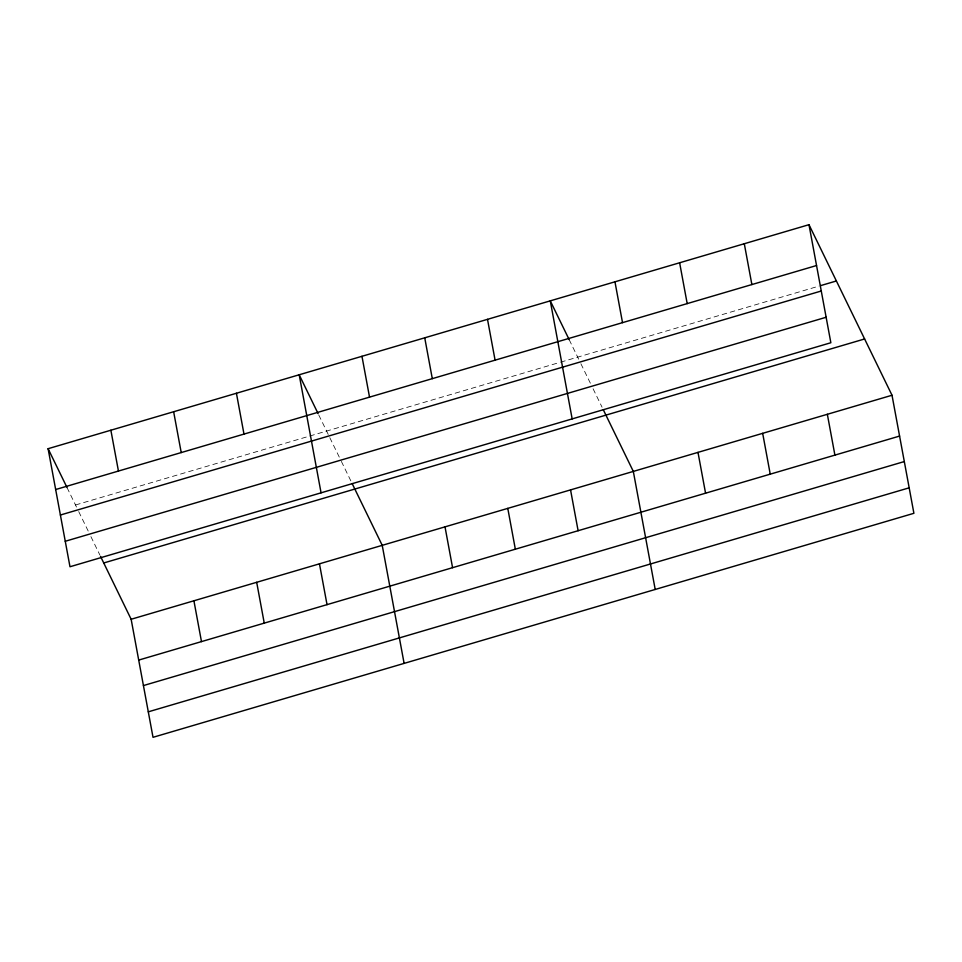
<?xml version="1.0" encoding="UTF-8"?>
<svg xmlns="http://www.w3.org/2000/svg" width="962" height="962" viewBox="0 0 962 962"><rect width="100%" height="100%" fill="white"/><g stroke="black" fill="none" stroke-linecap="round" stroke-linejoin="round"><path stroke-width="0.72" stroke-dasharray="4.81 3.61" d="M75.505 504.99L559.138 362.602M560.569 362.181L819.131 286.051M569.203 339.718L580.254 362.409M580.892 363.732L591.798 386.135M593.085 388.768L602.068 407.215M318.759 414.983L329.16 436.327M329.798 437.65L340.716 460.052M341.354 461.375L350.974 481.144M67.027 487.566L78.066 510.257M78.716 511.58L89.622 533.982M90.909 536.616L99.892 555.062"/><path stroke-width="1.44" d="M808.982 224.687L830.855 342.737L69.986 566.75L48.1 448.701L808.982 224.687L892.014 395.25L913.9 513.299L153.018 737.313L131.145 619.263L100.529 556.385M55.664 489.538L816.546 265.524M820.574 285.63L836.387 280.976M60.39 515.019L821.271 291.005M65.26 541.269L826.142 317.256M103.74 562.974L864.622 338.961M131.145 619.263L892.014 395.25M138.708 660.088L899.59 436.075M143.434 685.569L904.316 461.556M148.292 711.832L909.174 487.818M569.203 339.718L550.276 300.853L572.162 418.903M603.354 409.86L633.321 471.404L655.206 589.465M318.109 413.636L299.194 374.783L321.067 492.833M352.26 483.778L382.227 545.334L404.112 663.383M48.1 448.701L67.027 487.566M827.344 414.285L834.908 455.122M744.299 243.735L751.875 284.56M762.674 433.333L770.237 474.158M679.629 262.77L687.193 303.607M697.991 452.368L705.567 493.205M614.958 281.806L622.522 322.643M570.55 489.886L578.114 530.723M487.506 319.336L495.081 360.161M507.78 508.369L515.343 549.206M424.735 337.818L432.299 378.643M445.009 526.851L452.573 567.688M361.965 356.301L369.528 397.126M319.456 563.816L327.032 604.653M236.424 393.254L243.987 434.09M256.686 582.299L264.249 623.123M173.641 411.736L181.217 452.573M193.915 600.781L201.479 641.606M110.87 430.218L118.446 471.055"/></g></svg>
